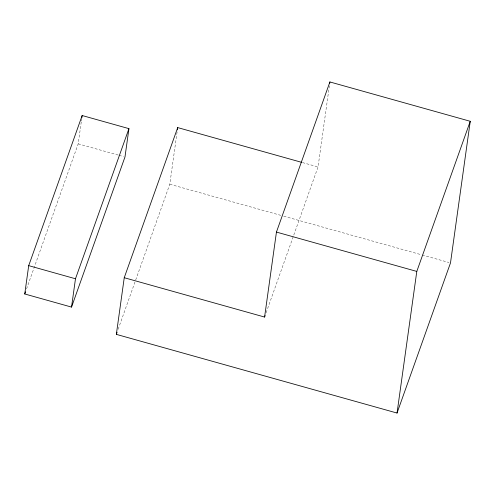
<?xml version="1.0" encoding="UTF-8"?>
<svg xmlns="http://www.w3.org/2000/svg" width="495" height="495" viewBox="0 0 495 495"><rect width="100%" height="100%" fill="white"/><g stroke="black" fill="none" stroke-linecap="round" stroke-linejoin="round"><path stroke-width="0.37" stroke-dasharray="2.48 1.86" d="M26.557 288.901L78.204 143.853L81.304 121.652M81.409 120.885L81.731 118.59M135.71 279.972L169.797 184.239L177.167 131.416M266.143 312.704L318.05 166.933L329.367 85.783M118.15 329.286L135.451 280.696M302.451 162.558L318.05 166.933M78.204 143.853L118.305 155.09M119.048 155.3L123.502 156.55M169.797 184.239L280.739 215.337M283.715 216.173L421.455 254.783M422.204 254.993L449.008 262.505"/><path stroke-width="0.74" d="M24.75 293.974L28.704 265.648L82.158 115.527L128.941 128.638L124.988 156.965L71.534 307.092L24.75 293.974L25.523 291.803M81.836 117.822L82.158 115.527M71.534 307.092L75.481 278.765L128.941 128.638M124.245 277.714L264.59 317.054L276.445 232.081L329.899 81.953L470.25 121.294L450.493 262.919L397.039 413.047L116.344 334.366L124.245 277.714L177.699 127.592L301.709 162.354M177.377 129.888L177.699 127.592M329.689 83.488L329.899 81.953M397.039 413.047L416.796 271.421L470.25 121.294M116.344 334.366L117.117 332.188M264.59 317.054L265.11 315.606M276.445 232.081L416.796 271.421M28.704 265.648L75.481 278.765"/></g></svg>
